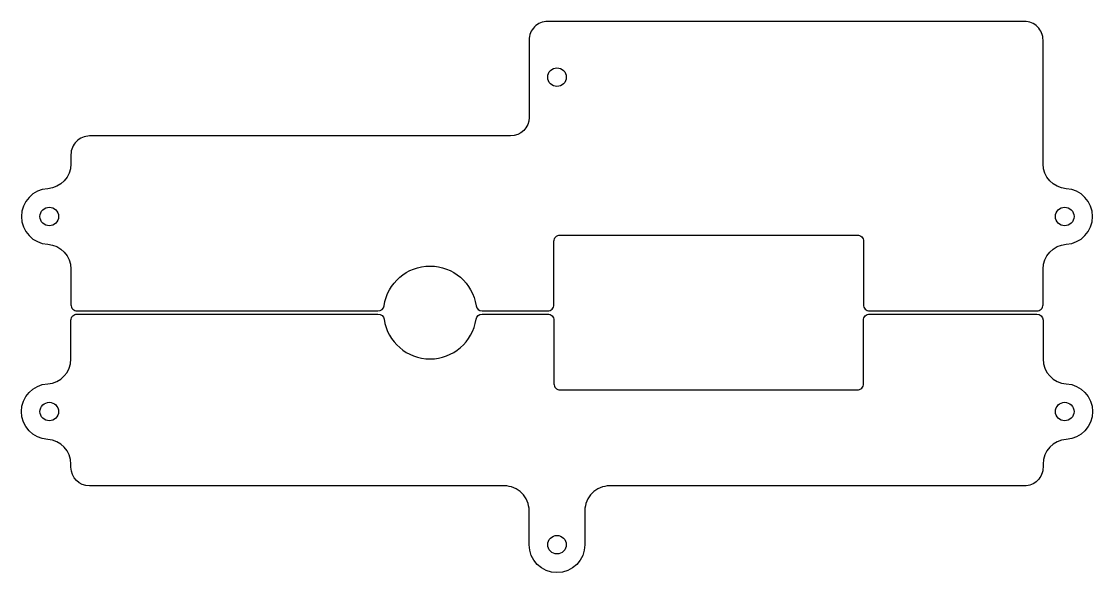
# Model space of a CAD drawing. Extents: x -87 to 87, y -26 to 63.
import ezdxf

# ---------------------------------------------------------------- set-up
doc = ezdxf.new("R2010")
doc.units = 0
doc.layers.get('0').update_dxf_attribs({"linetype": 'continuous'})

# ---------------------------------------------------------------- blocks, each defined once
blk = doc.blocks.new('SKETCH')
at = {"color": 7}
for points in [[(-28.91, 16.25, 0.371616), (-27.92, 17.1, -0.862316), (-13.08, 17.1, 0.371616), (-12.09, 16.25), (-1.5, 16.25, 0.414214), (-0.5, 17.25), (-0.5, 27.5, -0.414214), (0.5, 28.5), (48.5, 28.5, -0.414214), (49.5, 27.5), (49.5, 17.25, 0.414214), (50.5, 16.25), (77.5, 16.25, 0.414214), (78.5, 17.25), (78.5, 23.01, -0.397078), (82.26, 27.01, 0.942809), (82.26, 35.99, -0.397078), (78.5, 39.99), (78.5, 60, 0.414214), (75.5, 63), (-1.5, 63, 0.414216), (-4.5, 60), (-4.5, 47.5, -0.414213), (-7.5, 44.5), (-75.5, 44.5, 0.414214), (-78.5, 41.5), (-78.5, 39.99, -0.397078), (-82.26, 35.99, 0.942809), (-82.26, 27.01, -0.397078), (-78.5, 23.01), (-78.5, 17.25, 0.414214), (-77.5, 16.25)], [(50.5, 15.75), (77.5, 15.75, -0.414213), (78.5, 14.75), (78.5, 8.49, 0.397078), (82.26, 4.49, -0.942809), (82.26, -4.49, 0.397078), (78.5, -8.49), (78.5, -9, -0.414214), (75.5, -12), (8.5, -12, 0.414214), (4.5, -16), (4.5, -21.5, -1), (-4.5, -21.5), (-4.5, -16, 0.414214), (-8.5, -12), (-75.5, -12, -0.414213), (-78.5, -9), (-78.5, -8.49, 0.397078), (-82.26, -4.49, -0.942809), (-82.26, 4.49, 0.397078), (-78.5, 8.49), (-78.5, 14.75, -0.414214), (-77.5, 15.75), (-28.91, 15.75, -0.371616), (-27.92, 14.9, 0.862317), (-13.08, 14.9, -0.371616), (-12.09, 15.75), (-1.5, 15.75, -0.414214), (-0.5, 14.75), (-0.5, 4.5, 0.414214), (0.5, 3.5), (48.5, 3.5, 0.414214), (49.5, 4.5), (49.5, 14.75, -0.414214)]]:
    blk.add_lwpolyline(points, format="xyb", close=True, dxfattribs=at)
for centre in [(0, 54), (-82, 31.5), (82, 31.5), (-82, 0), (82, 0), (0, -21.5)]:
    blk.add_circle(centre, 1.5, dxfattribs=at)

msp = doc.modelspace()

# ---------------------------------------------------------------- block references
at = {"color": 7}
msp.add_blockref('SKETCH', (0, 0), dxfattribs=at)

doc.saveas('drawing.dxf')
